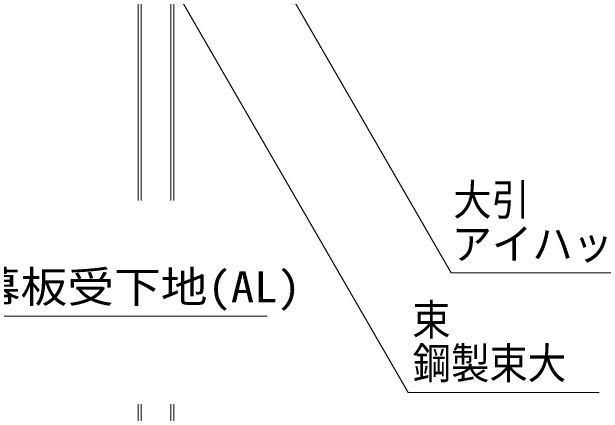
# Model space of a CAD drawing. Units: millimetres, scale not verified. Extents: x -450 to 450, y -136 to 136.
# Drawn here: x 123.42 to 163.1, y 48.17 to 75.1 of the extents above; entities that cross this region are included whole.
import ezdxf
from ezdxf.enums import TextEntityAlignment as Align

# ---------------------------------------------------------------- set-up
doc = ezdxf.new("R2010")
doc.units = ezdxf.units.MM
doc.header["$LTSCALE"] = 2
doc.layers.add('0-2_束', color=4, linetype='Continuous', lineweight=9)
doc.layers.add('0-4_文字', color=4, linetype='Continuous', lineweight=9)
doc.styles.add('ＭＳ ゴシック', font='')
doc.styles.get('ＭＳ ゴシック').set_extended_font_data('MS Gothic')

# ---------------------------------------------------------------- blocks, each defined once
blk = doc.blocks.new('グループ-12-1')
at = {"layer": '0-2_束'}
for p, q in [((8840, -4256.73), (8840, -4410.53)), ((8842, -4256.73), (8842, -4410.53)), ((8862, -4256.73), (8862, -4410.53)), ((8864, -4256.73), (8864, -4410.53))]:
    blk.add_line(p, q, dxfattribs=at)
blk = doc.blocks.new('グループ-13-1')
at = {"layer": '0-2_束'}
for p, q in [((8840, -4547.26), (8840, -4590.53)), ((8842, -4547.26), (8842, -4590.53)), ((8862, -4547.26), (8862, -4590.53)), ((8864, -4547.26), (8864, -4590.53))]:
    blk.add_line(p, q, dxfattribs=at)
at = {"layer": '0-4_文字'}
blk.add_blockref('グループ-12-1', (0, 0), dxfattribs=at)

msp = doc.modelspace()

# ---------------------------------------------------------------- linework, layer by layer
at = {"layer": '0-4_文字', "color": 7}
for p, q in [((152.893, 57.578), (137.664, 83.957)), ((150.01, 49.547), (133.094, 78.847)), ((120.409, 54.683), (140.543, 54.683))]:
    msp.add_line(p, q, dxfattribs=at)
at = {"layer": '0-4_文字'}
for p, q in [((152.893, 57.578), (195.544, 57.578)), ((150.01, 49.547), (162.826, 49.547))]:
    msp.add_line(p, q, dxfattribs=at)

# ---------------------------------------------------------------- block references
at = {"layer": '0-2_束', "xscale": 0.1, "yscale": 0.1}
msp.add_blockref('グループ-13-1', (-752.107, 503.5), dxfattribs=at)

# ---------------------------------------------------------------- texts
at = {"layer": '0-4_文字', "style": 'ＭＳ ゴシック'}
for s, height, width, p in [('大引', 2.097, 0.9, (153.034, 60.809)), ('アイハット鋼(高耐食めっき鋼板)', 2.09, 0.95, (152.924, 57.857)), ('束', 2.097, 0.9, (150.282, 52.765)), ('鋼製束大', 2.097, 0.9, (150.315, 49.843))]:
    msp.add_text(s, height=height, dxfattribs=dict(at, width=width)).set_placement(p, align=Align.BOTTOM_LEFT)
at = {"layer": '0-4_文字', "color": 7, "style": 'ＭＳ ゴシック', "width": 1.1}
msp.add_text('幕板受下地(AL)', height=2.09, dxfattribs=at).set_placement((120.87, 54.968), align=Align.BOTTOM_LEFT)

doc.saveas('drawing.dxf')
